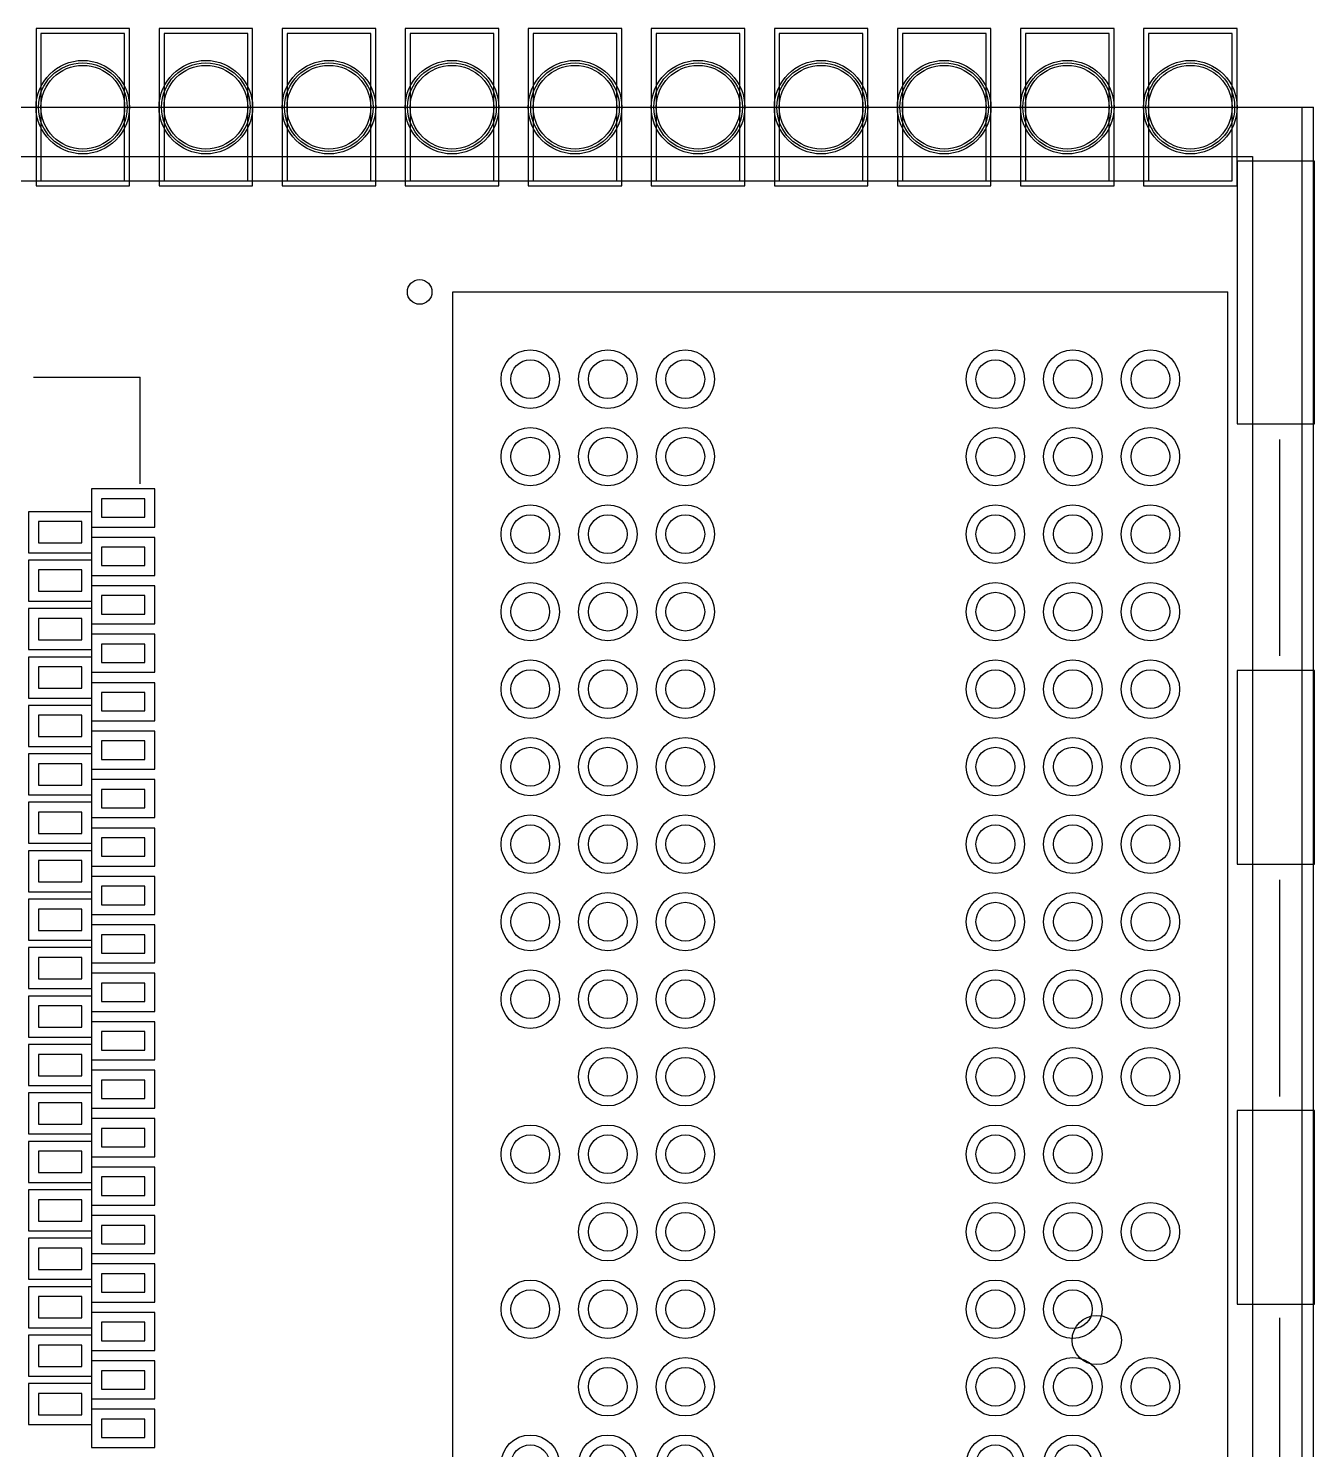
# Model space of a CAD drawing. Extents: x 135.1 to 200.1, y 94.8 to 120.2.
# Drawn here: x 158.32 to 171.59, y 102.2 to 116.87 of the extents above; entities that cross this region are included whole.
import ezdxf

# ---------------------------------------------------------------- set-up
doc = ezdxf.new("R2010")
doc.units = 0
doc.layers.get('0').update_dxf_attribs({"linetype": 'CONTINUOUS'})
for name, color, linetype in [('BOTTOMLAYER', 5, 'CONTINUOUS'), ('BOTTOMOVERLAY', 54, 'CONTINUOUS'), ('BOTTOMSOLDER', 6, 'CONTINUOUS'), ('INTERNALPLANE1', 76, 'CONTINUOUS'), ('MECHANICAL1', 6, 'CONTINUOUS'), ('MIDLAYER1', 16, 'CONTINUOUS'), ('MULTILAYER', 9, 'CONTINUOUS'), ('TOPLAYER', 1, 'CONTINUOUS'), ('TOPOVERLAY', 2, 'CONTINUOUS'), ('TOPPASTE', 8, 'CONTINUOUS'), ('TOPSOLDER', 216, 'CONTINUOUS')]:
    doc.layers.add(name, color=color, linetype=linetype)

# ---------------------------------------------------------------- blocks, each defined once
blk = doc.blocks.new('MT7628AN_DRQFN156_SMD_P0_2')
at = {"layer": 'TOPLAYER'}
for p, q in [((-4.655002, 6.149998), (-4.844999, 6.149998)), ((-4.844999, 6.149998), (-4.844999, 5.700001)), ((-4.655002, 5.700001), (-4.655002, 6.149998)), ((-4.155001, 6.149998), (-4.344998, 6.149998)), ((-4.344998, 6.149998), (-4.344998, 5.700001)), ((-4.155001, 5.700001), (-4.155001, 6.149998)), ((-3.655002, 6.149998), (-3.844999, 6.149998)), ((-3.844999, 6.149998), (-3.844999, 5.700001)), ((-3.655002, 5.700001), (-3.655002, 6.149998)), ((-3.155003, 6.149998), (-3.345, 6.149998)), ((-3.345, 6.149998), (-3.345, 5.700001)), ((-3.155003, 5.700001), (-3.155003, 6.149998)), ((-2.655001, 6.149998), (-2.844998, 6.149998)), ((-2.844998, 6.149998), (-2.844998, 5.700001)), ((-2.655001, 5.700001), (-2.655001, 6.149998)), ((-2.155002, 6.149998), (-2.344999, 6.149998)), ((-2.344999, 6.149998), (-2.344999, 5.700001)), ((-2.155002, 5.700001), (-2.155002, 6.149998)), ((-1.655, 6.149998), (-1.844998, 6.149998)), ((-1.844998, 6.149998), (-1.844998, 5.700001)), ((-1.655, 5.700001), (-1.655, 6.149998)), ((-1.155002, 6.149998), (-1.344999, 6.149998)), ((-1.344999, 6.149998), (-1.344999, 5.700001)), ((-1.155002, 5.700001), (-1.155002, 6.149998)), ((-0.655002, 6.149998), (-0.845, 6.149998)), ((-0.845, 6.149998), (-0.845, 5.700001)), ((-0.655002, 5.700001), (-0.655002, 6.149998)), ((-0.155001, 6.149998), (-0.344998, 6.149998)), ((-0.344998, 6.149998), (-0.344998, 5.700001)), ((-0.155001, 5.700001), (-0.155001, 6.149998)), ((0.344998, 6.149998), (0.155001, 6.149998)), ((0.155001, 6.149998), (0.155001, 5.700001)), ((0.344998, 5.700001), (0.344998, 6.149998)), ((0.845, 6.149998), (0.655002, 6.149998)), ((0.655002, 6.149998), (0.655002, 5.700001)), ((0.845, 5.700001), (0.845, 6.149998)), ((1.344999, 6.149998), (1.155002, 6.149998)), ((1.155002, 6.149998), (1.155002, 5.700001)), ((1.344999, 5.700001), (1.344999, 6.149998)), ((1.844998, 6.149998), (1.655, 6.149998)), ((1.655, 6.149998), (1.655, 5.700001)), ((1.844998, 5.700001), (1.844998, 6.149998)), ((2.344999, 6.149998), (2.155002, 6.149998)), ((2.155002, 6.149998), (2.155002, 5.700001)), ((2.344999, 5.700001), (2.344999, 6.149998)), ((2.844998, 6.149998), (2.655001, 6.149998)), ((2.655001, 6.149998), (2.655001, 5.700001)), ((2.844998, 5.700001), (2.844998, 6.149998)), ((3.345, 6.149998), (3.155003, 6.149998)), ((3.155003, 6.149998), (3.155003, 5.700001)), ((3.345, 5.700001), (3.345, 6.149998)), ((3.844999, 6.149998), (3.655002, 6.149998)), ((3.655002, 6.149998), (3.655002, 5.700001)), ((3.844999, 5.700001), (3.844999, 6.149998)), ((4.344998, 6.149998), (4.155001, 6.149998)), ((4.155001, 6.149998), (4.155001, 5.700001)), ((4.344998, 5.700001), (4.344998, 6.149998)), ((4.844999, 6.149998), (4.655002, 6.149998)), ((4.655002, 6.149998), (4.655002, 5.700001)), ((4.844999, 5.700001), (4.844999, 6.149998)), ((-4.844999, 5.700001), (-4.655002, 5.700001)), ((-4.344998, 5.700001), (-4.155001, 5.700001)), ((-3.844999, 5.700001), (-3.655002, 5.700001)), ((-3.345, 5.700001), (-3.155003, 5.700001)), ((-2.844998, 5.700001), (-2.655001, 5.700001)), ((-2.344999, 5.700001), (-2.155002, 5.700001)), ((-1.844998, 5.700001), (-1.655, 5.700001)), ((-1.344999, 5.700001), (-1.155002, 5.700001)), ((-0.845, 5.700001), (-0.655002, 5.700001)), ((-0.344998, 5.700001), (-0.155001, 5.700001)), ((0.155001, 5.700001), (0.344998, 5.700001)), ((0.655002, 5.700001), (0.845, 5.700001)), ((1.155002, 5.700001), (1.344999, 5.700001)), ((1.655, 5.700001), (1.844998, 5.700001)), ((2.155002, 5.700001), (2.344999, 5.700001)), ((2.655001, 5.700001), (2.844998, 5.700001)), ((3.155003, 5.700001), (3.345, 5.700001)), ((3.655002, 5.700001), (3.844999, 5.700001)), ((4.155001, 5.700001), (4.344998, 5.700001)), ((4.655002, 5.700001), (4.844999, 5.700001)), ((-4.390001, 5.499999), (-4.610001, 5.499999)), ((-4.610001, 5.499999), (-4.610001, 5.050003)), ((-4.390001, 5.050003), (-4.390001, 5.499999)), ((-3.889997, 5.499999), (-4.109997, 5.499999)), ((-4.109997, 5.499999), (-4.109997, 5.050003)), ((-3.889997, 5.050003), (-3.889997, 5.499999)), ((-3.389998, 5.499999), (-3.609998, 5.499999)), ((-3.609998, 5.499999), (-3.609998, 5.050003)), ((-3.389998, 5.050003), (-3.389998, 5.499999)), ((-2.889999, 5.499999), (-3.109999, 5.499999)), ((-3.109999, 5.499999), (-3.109999, 5.050003)), ((-2.889999, 5.050003), (-2.889999, 5.499999)), ((-2.39, 5.499999), (-2.61, 5.499999)), ((-2.61, 5.499999), (-2.61, 5.050003)), ((-2.39, 5.050003), (-2.39, 5.499999)), ((-1.890001, 5.499999), (-2.110001, 5.499999)), ((-2.110001, 5.499999), (-2.110001, 5.050003)), ((-1.890001, 5.050003), (-1.890001, 5.499999)), ((-1.39, 5.499999), (-1.609999, 5.499999)), ((-1.609999, 5.499999), (-1.609999, 5.050003)), ((-1.39, 5.050003), (-1.39, 5.499999)), ((-0.890001, 5.499999), (-1.11, 5.499999)), ((-1.11, 5.499999), (-1.11, 5.050003)), ((-0.890001, 5.050003), (-0.890001, 5.499999)), ((-0.389999, 5.500002), (-0.609999, 5.500002)), ((-0.609999, 5.500002), (-0.609999, 5.050005)), ((-0.389999, 5.050005), (-0.389999, 5.500002)), ((0.11, 5.500002), (-0.11, 5.500002)), ((-0.11, 5.500002), (-0.11, 5.050005)), ((0.11, 5.050005), (0.11, 5.500002)), ((0.609999, 5.500002), (0.389999, 5.500002)), ((0.389999, 5.500002), (0.389999, 5.050005)), ((0.609999, 5.050005), (0.609999, 5.500002)), ((1.11, 5.499999), (0.890001, 5.499999)), ((0.890001, 5.499999), (0.890001, 5.050003)), ((1.11, 5.050003), (1.11, 5.499999)), ((1.609999, 5.499999), (1.39, 5.499999)), ((1.39, 5.499999), (1.39, 5.050003)), ((1.609999, 5.050003), (1.609999, 5.499999)), ((2.110001, 5.499999), (1.890001, 5.499999)), ((1.890001, 5.499999), (1.890001, 5.050003)), ((2.110001, 5.050003), (2.110001, 5.499999)), ((2.61, 5.499999), (2.39, 5.499999)), ((2.39, 5.499999), (2.39, 5.050003)), ((2.61, 5.050003), (2.61, 5.499999)), ((3.109999, 5.499999), (2.889999, 5.499999)), ((2.889999, 5.499999), (2.889999, 5.050003)), ((3.109999, 5.050003), (3.109999, 5.499999)), ((3.609998, 5.499999), (3.389998, 5.499999)), ((3.389998, 5.499999), (3.389998, 5.050003)), ((3.609998, 5.050003), (3.609998, 5.499999)), ((4.109997, 5.499999), (3.889997, 5.499999)), ((3.889997, 5.499999), (3.889997, 5.050003)), ((4.109997, 5.050003), (4.109997, 5.499999)), ((4.610001, 5.499999), (4.390001, 5.499999)), ((4.390001, 5.499999), (4.390001, 5.050003)), ((4.610001, 5.050003), (4.610001, 5.499999)), ((-4.610001, 5.050003), (-4.390001, 5.050003)), ((-4.109997, 5.050003), (-3.889997, 5.050003)), ((-3.609998, 5.050003), (-3.389998, 5.050003)), ((-3.109999, 5.050003), (-2.889999, 5.050003)), ((-2.61, 5.050003), (-2.39, 5.050003)), ((-2.110001, 5.050003), (-1.890001, 5.050003)), ((-1.609999, 5.050003), (-1.39, 5.050003)), ((-1.11, 5.050003), (-0.890001, 5.050003)), ((-0.609999, 5.050005), (-0.389999, 5.050005)), ((-0.11, 5.050005), (0.11, 5.050005)), ((0.389999, 5.050005), (0.609999, 5.050005)), ((0.890001, 5.050003), (1.11, 5.050003)), ((1.39, 5.050003), (1.609999, 5.050003)), ((1.890001, 5.050003), (2.110001, 5.050003)), ((2.39, 5.050003), (2.61, 5.050003)), ((2.889999, 5.050003), (3.109999, 5.050003)), ((3.389998, 5.050003), (3.609998, 5.050003)), ((3.889997, 5.050003), (4.109997, 5.050003)), ((4.390001, 5.050003), (4.610001, 5.050003))]:
    blk.add_line(p, q, dxfattribs=at)
at = {"layer": 'TOPOVERLAY'}
for p in [(-5, 6.099998), (-6.099998, 5)]:
    blk.add_line(p, (-6.1, 6.1), dxfattribs=at)
at = {"layer": 'TOPPASTE'}
for p, q in [((-4.655002, 6.149998), (-4.844999, 6.149998)), ((-4.844999, 6.149998), (-4.844999, 5.700001)), ((-4.655002, 5.700001), (-4.655002, 6.149998)), ((-4.155001, 6.149998), (-4.344998, 6.149998)), ((-4.344998, 6.149998), (-4.344998, 5.700001)), ((-4.155001, 5.700001), (-4.155001, 6.149998)), ((-3.655002, 6.149998), (-3.844999, 6.149998)), ((-3.844999, 6.149998), (-3.844999, 5.700001)), ((-3.655002, 5.700001), (-3.655002, 6.149998)), ((-3.155003, 6.149998), (-3.345, 6.149998)), ((-3.345, 6.149998), (-3.345, 5.700001)), ((-3.155003, 5.700001), (-3.155003, 6.149998)), ((-2.655001, 6.149998), (-2.844998, 6.149998)), ((-2.844998, 6.149998), (-2.844998, 5.700001)), ((-2.655001, 5.700001), (-2.655001, 6.149998)), ((-2.155002, 6.149998), (-2.344999, 6.149998)), ((-2.344999, 6.149998), (-2.344999, 5.700001)), ((-2.155002, 5.700001), (-2.155002, 6.149998)), ((-1.655, 6.149998), (-1.844998, 6.149998)), ((-1.844998, 6.149998), (-1.844998, 5.700001)), ((-1.655, 5.700001), (-1.655, 6.149998)), ((-1.155002, 6.149998), (-1.344999, 6.149998)), ((-1.344999, 6.149998), (-1.344999, 5.700001)), ((-1.155002, 5.700001), (-1.155002, 6.149998)), ((-0.655002, 6.149998), (-0.845, 6.149998)), ((-0.845, 6.149998), (-0.845, 5.700001)), ((-0.655002, 5.700001), (-0.655002, 6.149998)), ((-0.155001, 6.149998), (-0.344998, 6.149998)), ((-0.344998, 6.149998), (-0.344998, 5.700001)), ((-0.155001, 5.700001), (-0.155001, 6.149998)), ((0.344998, 6.149998), (0.155001, 6.149998)), ((0.155001, 6.149998), (0.155001, 5.700001)), ((0.344998, 5.700001), (0.344998, 6.149998)), ((0.845, 6.149998), (0.655002, 6.149998)), ((0.655002, 6.149998), (0.655002, 5.700001)), ((0.845, 5.700001), (0.845, 6.149998)), ((1.344999, 6.149998), (1.155002, 6.149998)), ((1.155002, 6.149998), (1.155002, 5.700001)), ((1.344999, 5.700001), (1.344999, 6.149998)), ((1.844998, 6.149998), (1.655, 6.149998)), ((1.655, 6.149998), (1.655, 5.700001)), ((1.844998, 5.700001), (1.844998, 6.149998)), ((2.344999, 6.149998), (2.155002, 6.149998)), ((2.155002, 6.149998), (2.155002, 5.700001)), ((2.344999, 5.700001), (2.344999, 6.149998)), ((2.844998, 6.149998), (2.655001, 6.149998)), ((2.655001, 6.149998), (2.655001, 5.700001)), ((2.844998, 5.700001), (2.844998, 6.149998)), ((3.345, 6.149998), (3.155003, 6.149998)), ((3.155003, 6.149998), (3.155003, 5.700001)), ((3.345, 5.700001), (3.345, 6.149998)), ((3.844999, 6.149998), (3.655002, 6.149998)), ((3.655002, 6.149998), (3.655002, 5.700001)), ((3.844999, 5.700001), (3.844999, 6.149998)), ((4.344998, 6.149998), (4.155001, 6.149998)), ((4.155001, 6.149998), (4.155001, 5.700001)), ((4.344998, 5.700001), (4.344998, 6.149998)), ((4.844999, 6.149998), (4.655002, 6.149998)), ((4.655002, 6.149998), (4.655002, 5.700001)), ((4.844999, 5.700001), (4.844999, 6.149998)), ((-4.844999, 5.700001), (-4.655002, 5.700001)), ((-4.344998, 5.700001), (-4.155001, 5.700001)), ((-3.844999, 5.700001), (-3.655002, 5.700001)), ((-3.345, 5.700001), (-3.155003, 5.700001)), ((-2.844998, 5.700001), (-2.655001, 5.700001)), ((-2.344999, 5.700001), (-2.155002, 5.700001)), ((-1.844998, 5.700001), (-1.655, 5.700001)), ((-1.344999, 5.700001), (-1.155002, 5.700001)), ((-0.845, 5.700001), (-0.655002, 5.700001)), ((-0.344998, 5.700001), (-0.155001, 5.700001)), ((0.155001, 5.700001), (0.344998, 5.700001)), ((0.655002, 5.700001), (0.845, 5.700001)), ((1.155002, 5.700001), (1.344999, 5.700001)), ((1.655, 5.700001), (1.844998, 5.700001)), ((2.155002, 5.700001), (2.344999, 5.700001)), ((2.655001, 5.700001), (2.844998, 5.700001)), ((3.155003, 5.700001), (3.345, 5.700001)), ((3.655002, 5.700001), (3.844999, 5.700001)), ((4.155001, 5.700001), (4.344998, 5.700001)), ((4.655002, 5.700001), (4.844999, 5.700001)), ((-4.390001, 5.499999), (-4.610001, 5.499999)), ((-4.610001, 5.499999), (-4.610001, 5.050003)), ((-4.390001, 5.050003), (-4.390001, 5.499999)), ((-3.889997, 5.499999), (-4.109997, 5.499999)), ((-4.109997, 5.499999), (-4.109997, 5.050003)), ((-3.889997, 5.050003), (-3.889997, 5.499999)), ((-3.389998, 5.499999), (-3.609998, 5.499999)), ((-3.609998, 5.499999), (-3.609998, 5.050003)), ((-3.389998, 5.050003), (-3.389998, 5.499999)), ((-2.889999, 5.499999), (-3.109999, 5.499999)), ((-3.109999, 5.499999), (-3.109999, 5.050003)), ((-2.889999, 5.050003), (-2.889999, 5.499999)), ((-2.39, 5.499999), (-2.61, 5.499999)), ((-2.61, 5.499999), (-2.61, 5.050003)), ((-2.39, 5.050003), (-2.39, 5.499999)), ((-1.890001, 5.499999), (-2.110001, 5.499999)), ((-2.110001, 5.499999), (-2.110001, 5.050003)), ((-1.890001, 5.050003), (-1.890001, 5.499999)), ((-1.39, 5.499999), (-1.609999, 5.499999)), ((-1.609999, 5.499999), (-1.609999, 5.050003)), ((-1.39, 5.050003), (-1.39, 5.499999)), ((-0.890001, 5.499999), (-1.11, 5.499999)), ((-1.11, 5.499999), (-1.11, 5.050003)), ((-0.890001, 5.050003), (-0.890001, 5.499999)), ((-0.389999, 5.500002), (-0.609999, 5.500002)), ((-0.609999, 5.500002), (-0.609999, 5.050005)), ((-0.389999, 5.050005), (-0.389999, 5.500002)), ((0.11, 5.500002), (-0.11, 5.500002)), ((-0.11, 5.500002), (-0.11, 5.050005)), ((0.11, 5.050005), (0.11, 5.500002)), ((0.609999, 5.500002), (0.389999, 5.500002)), ((0.389999, 5.500002), (0.389999, 5.050005)), ((0.609999, 5.050005), (0.609999, 5.500002)), ((1.11, 5.499999), (0.890001, 5.499999)), ((0.890001, 5.499999), (0.890001, 5.050003)), ((1.11, 5.050003), (1.11, 5.499999)), ((1.609999, 5.499999), (1.39, 5.499999)), ((1.39, 5.499999), (1.39, 5.050003)), ((1.609999, 5.050003), (1.609999, 5.499999)), ((2.110001, 5.499999), (1.890001, 5.499999)), ((1.890001, 5.499999), (1.890001, 5.050003)), ((2.110001, 5.050003), (2.110001, 5.499999)), ((2.61, 5.499999), (2.39, 5.499999)), ((2.39, 5.499999), (2.39, 5.050003)), ((2.61, 5.050003), (2.61, 5.499999)), ((3.109999, 5.499999), (2.889999, 5.499999)), ((2.889999, 5.499999), (2.889999, 5.050003)), ((3.109999, 5.050003), (3.109999, 5.499999)), ((3.609998, 5.499999), (3.389998, 5.499999)), ((3.389998, 5.499999), (3.389998, 5.050003)), ((3.609998, 5.050003), (3.609998, 5.499999)), ((4.109997, 5.499999), (3.889997, 5.499999)), ((3.889997, 5.499999), (3.889997, 5.050003)), ((4.109997, 5.050003), (4.109997, 5.499999)), ((4.610001, 5.499999), (4.390001, 5.499999)), ((4.390001, 5.499999), (4.390001, 5.050003)), ((4.610001, 5.050003), (4.610001, 5.499999)), ((-4.610001, 5.050003), (-4.390001, 5.050003)), ((-4.109997, 5.050003), (-3.889997, 5.050003)), ((-3.609998, 5.050003), (-3.389998, 5.050003)), ((-3.109999, 5.050003), (-2.889999, 5.050003)), ((-2.61, 5.050003), (-2.39, 5.050003)), ((-2.110001, 5.050003), (-1.890001, 5.050003)), ((-1.609999, 5.050003), (-1.39, 5.050003)), ((-1.11, 5.050003), (-0.890001, 5.050003)), ((-0.609999, 5.050005), (-0.389999, 5.050005)), ((-0.11, 5.050005), (0.11, 5.050005)), ((0.389999, 5.050005), (0.609999, 5.050005)), ((0.890001, 5.050003), (1.11, 5.050003)), ((1.39, 5.050003), (1.609999, 5.050003)), ((1.890001, 5.050003), (2.110001, 5.050003)), ((2.39, 5.050003), (2.61, 5.050003)), ((2.889999, 5.050003), (3.109999, 5.050003)), ((3.389998, 5.050003), (3.609998, 5.050003)), ((3.889997, 5.050003), (4.109997, 5.050003)), ((4.390001, 5.050003), (4.610001, 5.050003))]:
    blk.add_line(p, q, dxfattribs=at)
at = {"layer": 'TOPSOLDER'}
for p, q in [((-4.553402, 6.251598), (-4.946599, 6.251598)), ((-4.946599, 6.251598), (-4.946599, 5.598401)), ((-4.553402, 5.598401), (-4.553402, 6.251598)), ((-4.053401, 6.251598), (-4.446598, 6.251598)), ((-4.446598, 6.251598), (-4.446598, 5.598401)), ((-4.053401, 5.598401), (-4.053401, 6.251598)), ((-3.553402, 6.251598), (-3.946599, 6.251598)), ((-3.946599, 6.251598), (-3.946599, 5.598401)), ((-3.553402, 5.598401), (-3.553402, 6.251598)), ((-3.053403, 6.251598), (-3.4466, 6.251598)), ((-3.4466, 6.251598), (-3.4466, 5.598401)), ((-3.053403, 5.598401), (-3.053403, 6.251598)), ((-2.553401, 6.251598), (-2.946598, 6.251598)), ((-2.946598, 6.251598), (-2.946598, 5.598401)), ((-2.553401, 5.598401), (-2.553401, 6.251598)), ((-2.053402, 6.251598), (-2.446599, 6.251598)), ((-2.446599, 6.251598), (-2.446599, 5.598401)), ((-2.053402, 5.598401), (-2.053402, 6.251598)), ((-1.5534, 6.251598), (-1.946598, 6.251598)), ((-1.946598, 6.251598), (-1.946598, 5.598401)), ((-1.5534, 5.598401), (-1.5534, 6.251598)), ((-1.053401, 6.251598), (-1.446599, 6.251598)), ((-1.446599, 6.251598), (-1.446599, 5.598401)), ((-1.053401, 5.598401), (-1.053401, 6.251598)), ((-0.553403, 6.251598), (-0.9466, 6.251598)), ((-0.9466, 6.251598), (-0.9466, 5.598401)), ((-0.553403, 5.598401), (-0.553403, 6.251598)), ((-0.053401, 6.251598), (-0.446598, 6.251598)), ((-0.446598, 6.251598), (-0.446598, 5.598401)), ((-0.053401, 5.598401), (-0.053401, 6.251598)), ((0.446598, 6.251598), (0.053401, 6.251598)), ((0.053401, 6.251598), (0.053401, 5.598401)), ((0.446598, 5.598401), (0.446598, 6.251598)), ((0.9466, 6.251598), (0.553403, 6.251598)), ((0.553403, 6.251598), (0.553403, 5.598401)), ((0.9466, 5.598401), (0.9466, 6.251598)), ((1.446599, 6.251598), (1.053401, 6.251598)), ((1.053401, 6.251598), (1.053401, 5.598401)), ((1.446599, 5.598401), (1.446599, 6.251598)), ((1.946598, 6.251598), (1.5534, 6.251598)), ((1.5534, 6.251598), (1.5534, 5.598401)), ((1.946598, 5.598401), (1.946598, 6.251598)), ((2.446599, 6.251598), (2.053402, 6.251598)), ((2.053402, 6.251598), (2.053402, 5.598401)), ((2.446599, 5.598401), (2.446599, 6.251598)), ((2.946598, 6.251598), (2.553401, 6.251598)), ((2.553401, 6.251598), (2.553401, 5.598401)), ((2.946598, 5.598401), (2.946598, 6.251598)), ((3.4466, 6.251598), (3.053403, 6.251598)), ((3.053403, 6.251598), (3.053403, 5.598401)), ((3.4466, 5.598401), (3.4466, 6.251598)), ((3.946599, 6.251598), (3.553402, 6.251598)), ((3.553402, 6.251598), (3.553402, 5.598401)), ((3.946599, 5.598401), (3.946599, 6.251598)), ((4.446598, 6.251598), (4.053401, 6.251598)), ((4.053401, 6.251598), (4.053401, 5.598401)), ((4.446598, 5.598401), (4.446598, 6.251598)), ((4.946599, 6.251598), (4.553402, 6.251598)), ((4.553402, 6.251598), (4.553402, 5.598401)), ((4.946599, 5.598401), (4.946599, 6.251598)), ((-4.946599, 5.598401), (-4.553402, 5.598401)), ((-4.288401, 5.601599), (-4.711601, 5.601599)), ((-4.711601, 5.601599), (-4.711601, 4.948403)), ((-4.446598, 5.598401), (-4.053401, 5.598401)), ((-4.288401, 4.948403), (-4.288401, 5.601599)), ((-3.788397, 5.601599), (-4.211597, 5.601599)), ((-4.211597, 5.601599), (-4.211597, 4.948403)), ((-3.946599, 5.598401), (-3.553402, 5.598401)), ((-3.788397, 4.948403), (-3.788397, 5.601599)), ((-3.288398, 5.601599), (-3.711598, 5.601599)), ((-3.711598, 5.601599), (-3.711598, 4.948403)), ((-3.4466, 5.598401), (-3.053403, 5.598401)), ((-3.288398, 4.948403), (-3.288398, 5.601599)), ((-2.788399, 5.601599), (-3.211599, 5.601599)), ((-3.211599, 5.601599), (-3.211599, 4.948403)), ((-2.946598, 5.598401), (-2.553401, 5.598401)), ((-2.788399, 4.948403), (-2.788399, 5.601599)), ((-2.2884, 5.601599), (-2.7116, 5.601599)), ((-2.7116, 5.601599), (-2.7116, 4.948403)), ((-2.446599, 5.598401), (-2.053402, 5.598401)), ((-2.2884, 4.948403), (-2.2884, 5.601599)), ((-1.788401, 5.601599), (-2.211601, 5.601599)), ((-2.211601, 5.601599), (-2.211601, 4.948403)), ((-1.946598, 5.598401), (-1.5534, 5.598401)), ((-1.788401, 4.948403), (-1.788401, 5.601599)), ((-1.2884, 5.601599), (-1.711599, 5.601599)), ((-1.711599, 5.601599), (-1.711599, 4.948403)), ((-1.446599, 5.598401), (-1.053401, 5.598401)), ((-1.2884, 4.948403), (-1.2884, 5.601599)), ((-0.788401, 5.601599), (-1.2116, 5.601599)), ((-1.2116, 5.601599), (-1.2116, 4.948403)), ((-0.9466, 5.598401), (-0.553403, 5.598401)), ((-0.788401, 4.948403), (-0.788401, 5.601599)), ((-0.288399, 5.601602), (-0.711599, 5.601602)), ((-0.711599, 5.601602), (-0.711599, 4.948405)), ((-0.446598, 5.598401), (-0.053401, 5.598401)), ((-0.288399, 4.948405), (-0.288399, 5.601602)), ((0.2116, 5.601602), (-0.2116, 5.601602)), ((-0.2116, 5.601602), (-0.2116, 4.948405)), ((0.053401, 5.598401), (0.446598, 5.598401)), ((0.2116, 4.948405), (0.2116, 5.601602)), ((0.711599, 5.601602), (0.288399, 5.601602)), ((0.288399, 5.601602), (0.288399, 4.948405)), ((0.553403, 5.598401), (0.9466, 5.598401)), ((0.711599, 4.948405), (0.711599, 5.601602)), ((1.2116, 5.601599), (0.788401, 5.601599)), ((0.788401, 5.601599), (0.788401, 4.948403)), ((1.053401, 5.598401), (1.446599, 5.598401)), ((1.2116, 4.948403), (1.2116, 5.601599)), ((1.711599, 5.601599), (1.2884, 5.601599)), ((1.2884, 5.601599), (1.2884, 4.948403)), ((1.5534, 5.598401), (1.946598, 5.598401)), ((1.711599, 4.948403), (1.711599, 5.601599)), ((2.211601, 5.601599), (1.788401, 5.601599)), ((1.788401, 5.601599), (1.788401, 4.948403)), ((2.053402, 5.598401), (2.446599, 5.598401)), ((2.211601, 4.948403), (2.211601, 5.601599)), ((2.7116, 5.601599), (2.2884, 5.601599)), ((2.2884, 5.601599), (2.2884, 4.948403)), ((2.553401, 5.598401), (2.946598, 5.598401)), ((2.7116, 4.948403), (2.7116, 5.601599)), ((3.211599, 5.601599), (2.788399, 5.601599)), ((2.788399, 5.601599), (2.788399, 4.948403)), ((3.053403, 5.598401), (3.4466, 5.598401)), ((3.211599, 4.948403), (3.211599, 5.601599)), ((3.711598, 5.601599), (3.288398, 5.601599)), ((3.288398, 5.601599), (3.288398, 4.948403)), ((3.553402, 5.598401), (3.946599, 5.598401)), ((3.711598, 4.948403), (3.711598, 5.601599)), ((4.211597, 5.601599), (3.788397, 5.601599)), ((3.788397, 5.601599), (3.788397, 4.948403)), ((4.053401, 5.598401), (4.446598, 5.598401)), ((4.211597, 4.948403), (4.211597, 5.601599)), ((4.711601, 5.601599), (4.288401, 5.601599)), ((4.288401, 5.601599), (4.288401, 4.948403)), ((4.553402, 5.598401), (4.946599, 5.598401)), ((4.711601, 4.948403), (4.711601, 5.601599)), ((-4.711601, 4.948403), (-4.288401, 4.948403)), ((-4.211597, 4.948403), (-3.788397, 4.948403)), ((-3.711598, 4.948403), (-3.288398, 4.948403)), ((-3.211599, 4.948403), (-2.788399, 4.948403)), ((-2.7116, 4.948403), (-2.2884, 4.948403)), ((-2.211601, 4.948403), (-1.788401, 4.948403)), ((-1.711599, 4.948403), (-1.2884, 4.948403)), ((-1.2116, 4.948403), (-0.788401, 4.948403)), ((-0.711599, 4.948405), (-0.288399, 4.948405)), ((-0.2116, 4.948405), (0.2116, 4.948405)), ((0.288399, 4.948405), (0.711599, 4.948405)), ((0.788401, 4.948403), (1.2116, 4.948403)), ((1.2884, 4.948403), (1.711599, 4.948403)), ((1.788401, 4.948403), (2.211601, 4.948403)), ((2.2884, 4.948403), (2.7116, 4.948403)), ((2.788399, 4.948403), (3.211599, 4.948403)), ((3.288398, 4.948403), (3.711598, 4.948403)), ((3.788397, 4.948403), (4.211597, 4.948403)), ((4.288401, 4.948403), (4.711601, 4.948403))]:
    blk.add_line(p, q, dxfattribs=at)
blk = doc.blocks.new('FBGA84_______4')
at = {"layer": 'TOPLAYER'}
for centre in [(-3.200001, 5.599999), (-2.4, 5.599999), (-1.600002, 5.599999), (1.599999, 5.599999), (2.399998, 5.599999), (3.199999, 5.599999), (-3.200001, 4.799998), (-2.4, 4.799998), (-1.600002, 4.799998), (1.599999, 4.799998), (2.399998, 4.799998), (3.199999, 4.799998), (-3.200001, 4), (-2.4, 4), (-1.600002, 4), (1.599999, 4), (2.399998, 4), (3.199999, 4), (-3.200001, 3.199999), (-2.4, 3.199999), (-1.600002, 3.199999), (1.599999, 3.199999), (2.399998, 3.199999), (3.199999, 3.199999), (-3.200001, 2.4), (-2.4, 2.4), (-1.600002, 2.4), (1.599999, 2.4), (2.399998, 2.4), (3.199999, 2.4), (-3.200001, 1.599999), (-2.4, 1.599999), (-1.600002, 1.599999), (1.599999, 1.599999), (2.399998, 1.599999), (3.199999, 1.599999), (-3.200001, 0.799998), (-2.4, 0.799998), (-1.600002, 0.799998), (1.599999, 0.799998), (2.399998, 0.799998), (3.199999, 0.799998), (-3.200001, 0), (-2.4, 0), (-1.600002, 0), (1.599999, 0), (2.399998, 0), (3.199999, 0), (-3.200001, -0.800001), (-2.4, -0.800001), (-1.600002, -0.800001), (1.599999, -0.800001), (2.399998, -0.800001), (3.199999, -0.800001), (-2.4, -1.600002), (-1.600002, -1.600002), (1.599999, -1.600002), (2.399998, -1.600002), (3.199999, -1.600002), (-3.200001, -2.4), (-2.4, -2.4), (-1.600002, -2.4), (1.599999, -2.4), (2.399998, -2.4), (-2.4, -3.200001), (-1.600002, -3.200001), (1.599999, -3.200001), (2.399998, -3.200001), (3.199999, -3.200001), (-3.200001, -4.000002), (-2.4, -4.000002), (-1.600002, -4.000002), (1.599999, -4.000002), (2.399998, -4.000002), (-2.4, -4.800001), (-1.600002, -4.800001), (1.599999, -4.800001), (2.399998, -4.800001), (3.199999, -4.800001), (-3.200001, -5.600001), (-2.4, -5.600001), (-1.600002, -5.600001), (1.599999, -5.600001), (2.399998, -5.600001)]:
    blk.add_circle(centre, 0.2, dxfattribs=at)
at = {"layer": 'TOPOVERLAY'}
for p, q in [((-4, -6.5), (-4, 6.5)), ((-4, 6.5), (4, 6.5)), ((4, -6.5), (4, 6.5)), ((-4, -6.5), (4, -6.5))]:
    blk.add_line(p, q, dxfattribs=at)
blk.add_circle((-4.341401, 6.5), 0.127, dxfattribs=at)
at = {"layer": 'TOPPASTE'}
for centre in [(-3.200001, 5.599999), (-2.4, 5.599999), (-1.600002, 5.599999), (1.599999, 5.599999), (2.399998, 5.599999), (3.199999, 5.599999), (-3.200001, 4.799998), (-2.4, 4.799998), (-1.600002, 4.799998), (1.599999, 4.799998), (2.399998, 4.799998), (3.199999, 4.799998), (-3.200001, 4), (-2.4, 4), (-1.600002, 4), (1.599999, 4), (2.399998, 4), (3.199999, 4), (-3.200001, 3.199999), (-2.4, 3.199999), (-1.600002, 3.199999), (1.599999, 3.199999), (2.399998, 3.199999), (3.199999, 3.199999), (-3.200001, 2.4), (-2.4, 2.4), (-1.600002, 2.4), (1.599999, 2.4), (2.399998, 2.4), (3.199999, 2.4), (-3.200001, 1.599999), (-2.4, 1.599999), (-1.600002, 1.599999), (1.599999, 1.599999), (2.399998, 1.599999), (3.199999, 1.599999), (-3.200001, 0.799998), (-2.4, 0.799998), (-1.600002, 0.799998), (1.599999, 0.799998), (2.399998, 0.799998), (3.199999, 0.799998), (-3.200001, 0), (-2.4, 0), (-1.600002, 0), (1.599999, 0), (2.399998, 0), (3.199999, 0), (-3.200001, -0.800001), (-2.4, -0.800001), (-1.600002, -0.800001), (1.599999, -0.800001), (2.399998, -0.800001), (3.199999, -0.800001), (-2.4, -1.600002), (-1.600002, -1.600002), (1.599999, -1.600002), (2.399998, -1.600002), (3.199999, -1.600002), (-3.200001, -2.4), (-2.4, -2.4), (-1.600002, -2.4), (1.599999, -2.4), (2.399998, -2.4), (-2.4, -3.200001), (-1.600002, -3.200001), (1.599999, -3.200001), (2.399998, -3.200001), (3.199999, -3.200001), (-3.200001, -4.000002), (-2.4, -4.000002), (-1.600002, -4.000002), (1.599999, -4.000002), (2.399998, -4.000002), (-2.4, -4.800001), (-1.600002, -4.800001), (1.599999, -4.800001), (2.399998, -4.800001), (3.199999, -4.800001), (-3.200001, -5.600001), (-2.4, -5.600001), (-1.600002, -5.600001), (1.599999, -5.600001), (2.399998, -5.600001)]:
    blk.add_circle(centre, 0.2, dxfattribs=at)
at = {"layer": 'TOPSOLDER'}
for centre in [(-3.200001, 5.599999), (-2.4, 5.599999), (-1.600002, 5.599999), (1.599999, 5.599999), (2.399998, 5.599999), (3.199999, 5.599999), (-3.200001, 4.799998), (-2.4, 4.799998), (-1.600002, 4.799998), (1.599999, 4.799998), (2.399998, 4.799998), (3.199999, 4.799998), (-3.200001, 4), (-2.4, 4), (-1.600002, 4), (1.599999, 4), (2.399998, 4), (3.199999, 4), (-3.200001, 3.199999), (-2.4, 3.199999), (-1.600002, 3.199999), (1.599999, 3.199999), (2.399998, 3.199999), (3.199999, 3.199999), (-3.200001, 2.4), (-2.4, 2.4), (-1.600002, 2.4), (1.599999, 2.4), (2.399998, 2.4), (3.199999, 2.4), (-3.200001, 1.599999), (-2.4, 1.599999), (-1.600002, 1.599999), (1.599999, 1.599999), (2.399998, 1.599999), (3.199999, 1.599999), (-3.200001, 0.799998), (-2.4, 0.799998), (-1.600002, 0.799998), (1.599999, 0.799998), (2.399998, 0.799998), (3.199999, 0.799998), (-3.200001, 0), (-2.4, 0), (-1.600002, 0), (1.599999, 0), (2.399998, 0), (3.199999, 0), (-3.200001, -0.800001), (-2.4, -0.800001), (-1.600002, -0.800001), (1.599999, -0.800001), (2.399998, -0.800001), (3.199999, -0.800001), (-2.4, -1.600002), (-1.600002, -1.600002), (1.599999, -1.600002), (2.399998, -1.600002), (3.199999, -1.600002), (-3.200001, -2.4), (-2.4, -2.4), (-1.600002, -2.4), (1.599999, -2.4), (2.399998, -2.4), (-2.4, -3.200001), (-1.600002, -3.200001), (1.599999, -3.200001), (2.399998, -3.200001), (3.199999, -3.200001), (-3.200001, -4.000002), (-2.4, -4.000002), (-1.600002, -4.000002), (1.599999, -4.000002), (2.399998, -4.000002), (-2.4, -4.800001), (-1.600002, -4.800001), (1.599999, -4.800001), (2.399998, -4.800001), (3.199999, -4.800001), (-3.200001, -5.600001), (-2.4, -5.600001), (-1.600002, -5.600001), (1.599999, -5.600001), (2.399998, -5.600001)]:
    blk.add_circle(centre, 0.3016, dxfattribs=at)

msp = doc.modelspace()

# ---------------------------------------------------------------- linework, layer by layer
at = {"layer": 'BOTTOMLAYER'}
for p, q in [((159.309003, 116.815801), (158.445403, 116.815801)), ((158.445403, 116.815801), (158.445403, 115.291801)), ((159.309003, 115.291801), (159.309003, 116.815801)), ((160.579003, 116.815801), (159.715403, 116.815801)), ((159.715403, 116.815801), (159.715403, 115.291801)), ((160.579003, 115.291801), (160.579003, 116.815801)), ((161.849003, 116.815801), (160.985403, 116.815801)), ((160.985403, 116.815801), (160.985403, 115.291801)), ((161.849003, 115.291801), (161.849003, 116.815801)), ((163.119003, 116.815801), (162.255403, 116.815801)), ((162.255403, 116.815801), (162.255403, 115.291801)), ((163.119003, 115.291801), (163.119003, 116.815801)), ((164.389003, 116.815801), (163.525403, 116.815801)), ((163.525403, 116.815801), (163.525403, 115.291801)), ((164.389003, 115.291801), (164.389003, 116.815801)), ((165.659003, 116.815801), (164.795403, 116.815801)), ((164.795403, 116.815801), (164.795403, 115.291801)), ((165.659003, 115.291801), (165.659003, 116.815801)), ((166.929003, 116.815801), (166.065403, 116.815801)), ((166.065403, 116.815801), (166.065403, 115.291801)), ((166.929003, 115.291801), (166.929003, 116.815801)), ((168.199003, 116.815801), (167.335403, 116.815801)), ((167.335403, 116.815801), (167.335403, 115.291801)), ((168.199003, 115.291801), (168.199003, 116.815801)), ((169.469003, 116.815801), (168.605403, 116.815801)), ((168.605403, 116.815801), (168.605403, 115.291801)), ((169.469003, 115.291801), (169.469003, 116.815801)), ((170.739003, 116.815801), (169.875403, 116.815801)), ((169.875403, 116.815801), (169.875403, 115.291801)), ((170.739003, 115.291801), (170.739003, 116.815801)), ((158.445403, 115.291801), (159.309003, 115.291801)), ((159.715403, 115.291801), (160.579003, 115.291801)), ((160.985403, 115.291801), (161.849003, 115.291801)), ((162.255403, 115.291801), (163.119003, 115.291801)), ((163.525403, 115.291801), (164.389003, 115.291801)), ((164.795403, 115.291801), (165.659003, 115.291801)), ((166.065403, 115.291801), (166.929003, 115.291801)), ((167.335403, 115.291801), (168.199003, 115.291801)), ((168.605403, 115.291801), (169.469003, 115.291801)), ((169.875403, 115.291801), (170.739003, 115.291801))]:
    msp.add_line(p, q, dxfattribs=at)
at = {"layer": 'BOTTOMOVERLAY'}
msp.add_circle((169.342003, 103.328401), 0.254, dxfattribs=at)
at = {"layer": 'BOTTOMSOLDER'}
for p, q in [((159.359803, 116.866601), (158.394603, 116.866601)), ((158.394603, 116.866601), (158.394603, 115.241001)), ((159.359803, 115.241001), (159.359803, 116.866601)), ((160.629803, 116.866601), (159.664603, 116.866601)), ((159.664603, 116.866601), (159.664603, 115.241001)), ((160.629803, 115.241001), (160.629803, 116.866601)), ((161.899803, 116.866601), (160.934603, 116.866601)), ((160.934603, 116.866601), (160.934603, 115.241001)), ((161.899803, 115.241001), (161.899803, 116.866601)), ((163.169803, 116.866601), (162.204603, 116.866601)), ((162.204603, 116.866601), (162.204603, 115.241001)), ((163.169803, 115.241001), (163.169803, 116.866601)), ((164.439803, 116.866601), (163.474603, 116.866601)), ((163.474603, 116.866601), (163.474603, 115.241001)), ((164.439803, 115.241001), (164.439803, 116.866601)), ((165.709803, 116.866601), (164.744603, 116.866601)), ((164.744603, 116.866601), (164.744603, 115.241001)), ((165.709803, 115.241001), (165.709803, 116.866601)), ((166.979803, 116.866601), (166.014603, 116.866601)), ((166.014603, 116.866601), (166.014603, 115.241001)), ((166.979803, 115.241001), (166.979803, 116.866601)), ((168.249803, 116.866601), (167.284603, 116.866601)), ((167.284603, 116.866601), (167.284603, 115.241001)), ((168.249803, 115.241001), (168.249803, 116.866601)), ((169.519803, 116.866601), (168.554603, 116.866601)), ((168.554603, 116.866601), (168.554603, 115.241001)), ((169.519803, 115.241001), (169.519803, 116.866601)), ((170.789803, 116.866601), (169.824603, 116.866601)), ((169.824603, 116.866601), (169.824603, 115.241001)), ((170.789803, 115.241001), (170.789803, 116.866601)), ((158.394603, 115.241001), (159.359803, 115.241001)), ((159.664603, 115.241001), (160.629803, 115.241001)), ((160.934603, 115.241001), (161.899803, 115.241001)), ((162.204603, 115.241001), (163.169803, 115.241001)), ((163.474603, 115.241001), (164.439803, 115.241001)), ((164.744603, 115.241001), (165.709803, 115.241001)), ((166.014603, 115.241001), (166.979803, 115.241001)), ((167.284603, 115.241001), (168.249803, 115.241001)), ((168.554603, 115.241001), (169.519803, 115.241001)), ((169.824603, 115.241001), (170.789803, 115.241001))]:
    msp.add_line(p, q, dxfattribs=at)
at = {"layer": 'INTERNALPLANE1'}
for p, q in [((138.557203, 116.053801), (171.460803, 116.053801)), ((171.460803, 98.273801), (171.460803, 116.053801)), ((139.067662, 115.543343), (170.950344, 115.543343)), ((170.950344, 115.543343), (170.950344, 98.78426))]:
    msp.add_line(p, q, dxfattribs=at)
for centre in [(158.877203, 116.053801), (160.147203, 116.053801), (161.417203, 116.053801), (162.687203, 116.053801), (163.957203, 116.053801), (165.227203, 116.053801), (166.497203, 116.053801), (167.767203, 116.053801), (169.037203, 116.053801), (170.307203, 116.053801)]:
    msp.add_circle(centre, 0.4572, dxfattribs=at)
at = {"layer": 'MECHANICAL1'}
for p in [(138.557203, 116.053801), (171.577203, 98.273801)]:
    msp.add_line(p, (171.577203, 116.053801), dxfattribs=at)
at = {"layer": 'MIDLAYER1'}
for centre in [(158.877203, 116.053801), (160.147203, 116.053801), (161.417203, 116.053801), (162.687203, 116.053801), (163.957203, 116.053801), (165.227203, 116.053801), (166.497203, 116.053801), (167.767203, 116.053801), (169.037203, 116.053801), (170.307203, 116.053801)]:
    msp.add_circle(centre, 0.4318, dxfattribs=at)
at = {"layer": 'MULTILAYER'}
for centre in [(158.877203, 116.053801), (160.147203, 116.053801), (161.417203, 116.053801), (162.687203, 116.053801), (163.957203, 116.053801), (165.227203, 116.053801), (166.497203, 116.053801), (167.767203, 116.053801), (169.037203, 116.053801), (170.307203, 116.053801)]:
    msp.add_circle(centre, 0.4318, dxfattribs=at)
at = {"layer": 'TOPLAYER'}
for centre in [(158.877203, 116.053801), (160.147203, 116.053801), (161.417203, 116.053801), (162.687203, 116.053801), (163.957203, 116.053801), (165.227203, 116.053801), (166.497203, 116.053801), (167.767203, 116.053801), (169.037203, 116.053801), (170.307203, 116.053801)]:
    msp.add_circle(centre, 0.4318, dxfattribs=at)
at = {"layer": 'TOPOVERLAY'}
for p, q in [((143.293587, 115.291801), (170.612003, 115.291801)), ((171.232203, 110.389601), (171.232203, 112.624801)), ((171.232203, 105.843001), (171.232203, 108.078201)), ((171.232203, 101.550401), (171.232203, 103.557001))]:
    msp.add_line(p, q, dxfattribs=at)
at = {"layer": 'TOPPASTE'}
for p, q in [((170.789803, 115.494996), (170.789803, 112.7838)), ((171.589802, 115.494996), (170.789803, 115.494996)), ((171.589802, 112.7838), (171.589802, 115.494996)), ((170.789803, 112.7838), (171.589802, 112.7838)), ((170.789803, 110.240557), (170.789803, 108.240561)), ((171.589802, 110.240557), (170.789803, 110.240557)), ((171.589802, 108.240561), (171.589802, 110.240557)), ((170.789803, 108.240561), (171.589802, 108.240561)), ((170.789803, 105.697317), (170.789803, 103.697321)), ((171.589802, 105.697317), (170.789803, 105.697317)), ((171.589802, 103.697321), (171.589802, 105.697317)), ((170.789803, 103.697321), (171.589802, 103.697321))]:
    msp.add_line(p, q, dxfattribs=at)
at = {"layer": 'TOPSOLDER'}
for p, q in [((170.789803, 115.494996), (170.789803, 112.7838)), ((171.589802, 115.494996), (170.789803, 115.494996)), ((171.589802, 112.7838), (171.589802, 115.494996)), ((170.789803, 112.7838), (171.589802, 112.7838)), ((170.789803, 110.240557), (170.789803, 108.240561)), ((171.589802, 110.240557), (170.789803, 110.240557)), ((171.589802, 108.240561), (171.589802, 110.240557)), ((170.789803, 108.240561), (171.589802, 108.240561)), ((170.789803, 105.697317), (170.789803, 103.697321)), ((171.589802, 105.697317), (170.789803, 105.697317)), ((171.589802, 103.697321), (171.589802, 105.697317)), ((170.789803, 103.697321), (171.589802, 103.697321))]:
    msp.add_line(p, q, dxfattribs=at)
for centre in [(158.877203, 116.053801), (160.147203, 116.053801), (161.417203, 116.053801), (162.687203, 116.053801), (163.957203, 116.053801), (165.227203, 116.053801), (166.497203, 116.053801), (167.767203, 116.053801), (169.037203, 116.053801), (170.307203, 116.053801)]:
    msp.add_circle(centre, 0.4826, dxfattribs=at)

# ---------------------------------------------------------------- block references
for name, p, rotation in [('FBGA84_______4', (166.695351, 107.646401), 360), ('MT7628AN_DRQFN156_SMD_P0_2', (153.368604, 107.167002), 270)]:
    msp.add_blockref(name, p, dxfattribs=dict(rotation=rotation))

doc.saveas('drawing.dxf')
